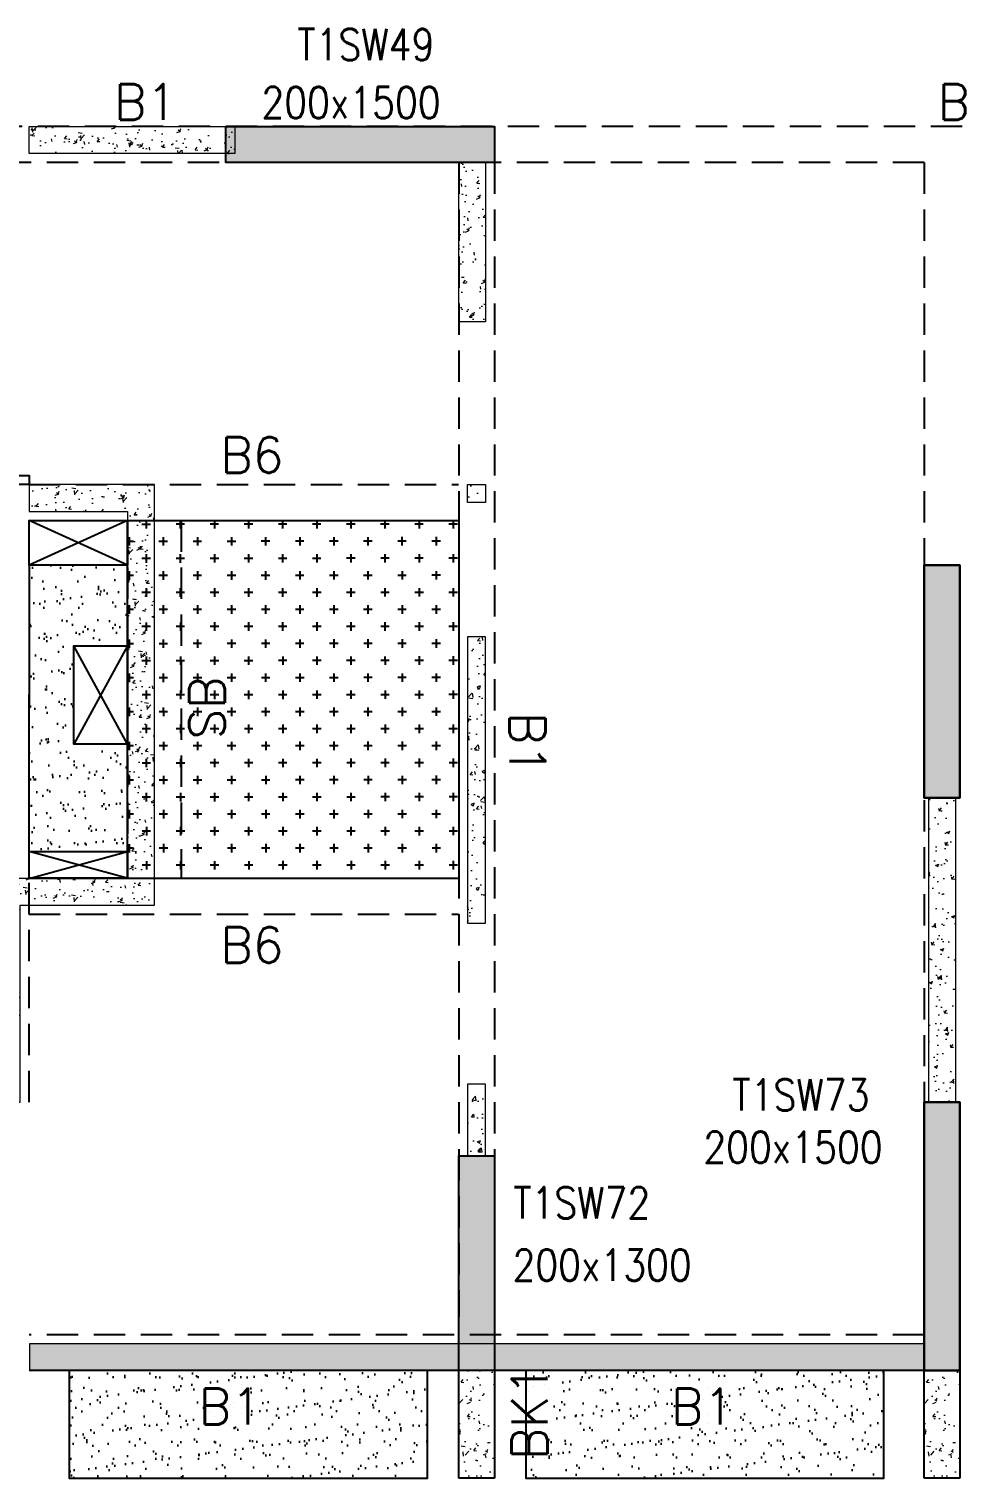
# Model space of a CAD drawing. Header units: millimetres. Extents: x 1078357 to 2594950, y -4969473 to -4636555.
# Drawn here: x 1609758 to 1614958, y -4668996 to -4660901 of the extents above; entities that cross this region are included whole.
import ezdxf

# ---------------------------------------------------------------- set-up
doc = ezdxf.new("R2010")
doc.units = ezdxf.units.MM
for name, pattern in [('CONTINOUS', [0]), ('HIDDEN', [0.375, 0.25, -0.125]), ('New Retail block$0$CONTINOUS', [0])]:
    doc.linetypes.add(name, pattern=pattern)
for name, color, linetype, lineweight in [('A-_ANOTDIMA_D-', 6, 'Continuous', 13), ('COL. NO.', 30, 'Continuous', 25), ('COL. SIZE', 7, 'Continuous', 25), ('HATCH', 8, 'Continuous', 30), ('S-NON STR RCC WALL', 8, 'Continuous', 0)]:
    doc.layers.add(name, color=color, linetype=linetype, lineweight=lineweight)
for name, color, linetype in [('B-200x325', 201, 'HIDDEN'), ('B-200x650', 241, 'HIDDEN'), ('B-300xSLAB THK.', 151, 'Continuous'), ('BK1-200x650', 241, 'HIDDEN'), ('DROP SLAB', 8, 'Continuous'), ('S-COLUMN_SHEAR WALL', 1, 'Continuous'), ('S-PROJECTION', 54, 'New Retail block$0$CONTINOUS'), ('SLAB FOLD', 8, 'Continuous')]:
    doc.layers.add(name, color=color, linetype=linetype)
doc.styles.add('ROMANS', font='romans.shx', dxfattribs={"width": 0.85})

# ---------------------------------------------------------------- blocks, each defined once
blk = doc.blocks.new('G$CD63B60BD')
at = {"layer": 'COL. NO.', "linetype": 'Continuous', "style": 'ROMANS', "width": 0.85}
for s, p in [('T1SW49', (27799.5, 7320.5, -320.4)), ('T1SW73', (30229.3, 1452.6, -320.4)), ('T1SW72', (29004.9, 849.9, -320.4))]:
    blk.add_text(s, height=175, dxfattribs=at).set_placement(p)
at = {"layer": 'COL. SIZE', "linetype": 'Continuous', "style": 'ROMANS', "width": 0.85}
for s, p in [('200x1500', (27598.3, 6997, -320.4)), ('200x1500', (30066.9, 1160.2, -320.4)), ('200x1300', (29000.9, 502.1, -320.4))]:
    blk.add_text(s, height=175, dxfattribs=at).set_placement(p)

msp = doc.modelspace()

# ---------------------------------------------------------------- hatches: boundary and pattern name
at = {"layer": 'DROP SLAB'}
h = msp.add_hatch(dxfattribs=at)
h.set_pattern_fill('CROSS', color=8, scale=15, angle=0.03079)
h.set_pattern_definition([(180.03079016, (-9361531.445, 42173344.6), (-95.19879988, -95.30117261), [47.625, -142.875]), (270.03079016, (-9361555.27, 42173368.4), (95.30117261, -95.19879988), [47.625, -142.875])])
h.paths.add_polyline_path([(1610308.3, -4663646.1), (1612158.3, -4663646), (1612158.3, -4665645.9), (1610308.3, -4665646)])
at = {"layer": 'HATCH'}
h = msp.add_hatch(dxfattribs=at)
h.set_pattern_fill('AR-SAND', color=8, scale=3, angle=180.02985)
h.set_pattern_definition([(37.47015413, (-4585434.78, 23611079.34), (-4.72361136, 146.8264517), [0, -115.824, 0, -129.54, 0, -123.825]), (7.4701541, (-4585434.78, 23611079.34), (134.9689868, 214.9772528), [0, -62.484, 0, -104.394, 0, -40.005]), (327.47015413, (-4585528.51, 23611079.39), (237.29790347, 0.3075449), [0, -38.1, 0, -137.16, 0, -179.07]), (317.4701541, (-4585528.5, 23611079.39), (229.1017424, 66.759465), [0, -19.05, 0, -89.916, 0, -102.87])])
h.paths.add_polyline_path([(1609758.4, -4665496), (1610308.4, -4665496), (1610308.4, -4664896), (1610008.5, -4664896), (1610008.5, -4664346), (1610308.4, -4664346.1), (1610308.4, -4663896), (1609758.5, -4663896)])
h = msp.add_hatch(dxfattribs=at)
h.set_pattern_fill('AR-SAND', color=8, scale=3, angle=179.97015)
h.set_pattern_definition([(37.47015413, (-3457749.46, 18703112.49), (-4.72361136, 146.8264517), [0, -115.824, 0, -129.54, 0, -123.825]), (7.4701541, (-3457749.46, 18703112.49), (134.9689868, 214.9772528), [0, -62.484, 0, -104.394, 0, -40.005]), (327.4701541, (-3457843.18, 18703112.54), (237.2979035, 0.3075449), [0, -38.1, 0, -137.16, 0, -179.07]), (317.4701541, (-3457843.18, 18703112.54), (229.1017424, 66.759465), [0, -19.05, 0, -89.916, 0, -102.87])])
h.paths.add_polyline_path([(1611983.5, -4668396.1), (1609983.5, -4668396.1), (1609983.5, -4668996.1), (1611983.5, -4668996.1)])
h = msp.add_hatch(dxfattribs=at)
h.set_pattern_fill('AR-SAND', color=8, scale=3, angle=179.97015)
h.set_pattern_definition([(37.47015413, (-3460299.46, 18703112.49), (-4.72361136, 146.8264517), [0, -115.824, 0, -129.54, 0, -123.825]), (7.4701541, (-3460299.46, 18703112.49), (134.9689868, 214.9772528), [0, -62.484, 0, -104.394, 0, -40.005]), (327.4701541, (-3460393.18, 18703112.54), (237.2979035, 0.3075449), [0, -38.1, 0, -137.16, 0, -179.07]), (317.4701541, (-3460393.18, 18703112.54), (229.1017424, 66.759465), [0, -19.05, 0, -89.916, 0, -102.87])])
h.paths.add_polyline_path([(1614533.5, -4668396.1), (1612533.5, -4668396.1), (1612533.5, -4668996.1), (1614533.5, -4668996.1)])
at = {"layer": 'S-COLUMN_SHEAR WALL', "lineweight": 25}
h = msp.add_hatch(color=1, dxfattribs=at)
h.dxf.hatch_style = 1
h.paths.add_polyline_path([(1610858.3, -4661446.1), (1612358.3, -4661446.1), (1612358.3, -4661646.1), (1610858.3, -4661646.1)])
at = {"layer": 'S-COLUMN_SHEAR WALL', "lineweight": 25, "extrusion": (-1.00316e-06, -1.91639e-11, 1)}
h = msp.add_hatch(color=1, dxfattribs=at)
h.dxf.hatch_style = 1
h.paths.add_polyline_path([(1614758.3, -4663896.1), (1614958.3, -4663896.1), (1614958.3, -4665196.1), (1614758.3, -4665196.1)])
at = {"layer": 'S-COLUMN_SHEAR WALL', "lineweight": 25, "extrusion": (1.00316e-06, -2.11765e-11, 1)}
h = msp.add_hatch(color=1, dxfattribs=at)
h.dxf.hatch_style = 1
h.paths.add_polyline_path([(1614958.3, -4663896.1), (1614758.3, -4663896.1), (1614758.3, -4665196.1), (1614958.3, -4665196.1)])
at = {"layer": 'S-COLUMN_SHEAR WALL', "lineweight": 25, "extrusion": (-1.00316e-06, -1.91639e-11, 1)}
h = msp.add_hatch(color=1, dxfattribs=at)
h.dxf.hatch_style = 1
h.paths.add_polyline_path([(1614758.3, -4668396.1), (1614958.3, -4668396.1), (1614958.3, -4666896.1), (1614758.3, -4666896.1)])
at = {"layer": 'S-COLUMN_SHEAR WALL', "lineweight": 25, "extrusion": (1.00316e-06, -2.11765e-11, 1)}
h = msp.add_hatch(color=1, dxfattribs=at)
h.dxf.hatch_style = 1
h.paths.add_polyline_path([(1614958.3, -4668396.1), (1614758.3, -4668396.1), (1614758.3, -4666896.1), (1614958.3, -4666896.1)])
at = {"layer": 'S-COLUMN_SHEAR WALL', "lineweight": 25}
h = msp.add_hatch(color=1, dxfattribs=at)
h.dxf.hatch_style = 1
h.paths.add_polyline_path([(1612358.3, -4667196.1), (1612358.3, -4668396.1), (1612158.3, -4668396.1), (1612158.3, -4667196.1)])
at = {"layer": 'S-NON STR RCC WALL'}
h = msp.add_hatch(dxfattribs=at)
h.set_pattern_fill('AR-CONC', color=256)
h.set_pattern_definition([(50, (-4755937.19, 23343877.28), (182.184669, -15.9390855), [19.05, -209.55]), (355, (-4755937.19, 23343877.28), (-35.2434214, 191.0568452), [15.24, -167.6405842]), (100.4514447, (-4755922, 23343875.95), (146.9412471, 175.1177519), [16.1900088, -178.0902446]), (46.1842, (-4755937.19, 23343928.08), (271.0790409, -42.042328), [28.575, -314.325]), (96.6355576, (-4755914.6, 23343924.58), (237.404134, 247.4261246), [24.2850231, -267.1356082]), (351.1841512, (-4755937.2, 23343928.08), (237.404134, 247.4261246), [22.859967, -251.459732]), (21, (-4755911.79, 23343915.38), (151.6143913, -102.2651982), [19.05, -209.55]), (326, (-4755911.79, 23343915.38), (61.8020283, 184.1879661), [15.24, -167.64]), (71.451445, (-4755899.15, 23343906.86), (213.4164193, 81.9227689), [16.1900088, -178.0899376]), (37.5, (-4755937.19, 23343877.28), (3.08860325, 84.55503887), [0, -165.608, 0, -170.18, 0, -168.275]), (7.5, (-4755937.19, 23343877.28), (66.8196625, 100.18057482), [0, -97.028, 0, -161.798, 0, -64.135]), (327.5, (-4755993.83, 23343877.28), (135.59059517, -5.728744), [0, -63.5, 0, -198.12, 0, -262.89]), (317.5, (-4756019.23, 23343877.28), (148.1291814, 25.42649103), [0, -82.55, 0, -131.572, 0, -186.69])])
h.paths.add_polyline_path([(1610908.5, -4661596.1), (1609758.5, -4661596.1), (1609758.5, -4661446.1), (1610908.5, -4661446.1)])
h = msp.add_hatch(dxfattribs=at)
h.set_pattern_fill('AR-CONC', color=256, angle=180)
h.set_pattern_definition([(50, (-5839376.65, 28024606.44), (182.184669, -15.93908554), [19.05, -209.55]), (355, (-5839376.65, 28024606.44), (-35.2434214, 191.0568452), [15.24, -167.6405842]), (100.4514447, (-5839361.47, 28024605.11), (146.9412471, 175.1177519), [16.1900088, -178.0902446]), (46.1842, (-5839376.65, 28024657.24), (271.0790409, -42.042328), [28.575, -314.325]), (96.6355576, (-5839354.06, 28024653.74), (237.404134, 247.4261246), [24.2850231, -267.1356082]), (351.1841512, (-5839376.65, 28024657.24), (237.404134, 247.4261246), [22.859967, -251.459732]), (21, (-5839351.25, 28024644.54), (151.6143913, -102.2651982), [19.05, -209.55]), (326, (-5839351.25, 28024644.54), (61.8020283, 184.1879661), [15.24, -167.64]), (71.451445, (-5839338.61, 28024636.02), (213.4164193, 81.9227689), [16.1900088, -178.0899376]), (37.5, (-5839376.65, 28024606.44), (3.08860325, 84.55503887), [0, -165.608, 0, -170.18, 0, -168.275]), (7.5, (-5839376.65, 28024606.44), (66.8196625, 100.18057482), [0, -97.028, 0, -161.798, 0, -64.135]), (327.5, (-5839433.29, 28024606.44), (135.59059517, -5.72874399), [0, -63.5, 0, -198.12, 0, -262.89]), (317.5, (-5839458.69, 28024606.44), (148.1291814, 25.42649103), [0, -82.55, 0, -131.572, 0, -186.69])])
h.paths.add_polyline_path([(1612158.5, -4661646.2), (1612308.5, -4661646.2), (1612308.5, -4662536.1), (1612158.5, -4662536.1)])
h = msp.add_hatch(dxfattribs=at)
h.set_pattern_fill('AR-CONC', color=256, angle=180)
h.set_pattern_definition([(50, (-4755937.19, 23343877.28), (182.184669, -15.9390855), [19.05, -209.55]), (355, (-4755937.19, 23343877.28), (-35.2434214, 191.0568452), [15.24, -167.6405842]), (100.4514447, (-4755922, 23343875.95), (146.9412471, 175.1177519), [16.1900088, -178.0902446]), (46.1842, (-4755937.19, 23343928.08), (271.0790409, -42.042328), [28.575, -314.325]), (96.6355576, (-4755914.6, 23343924.58), (237.404134, 247.4261246), [24.2850231, -267.1356082]), (351.1841512, (-4755937.2, 23343928.08), (237.404134, 247.4261246), [22.859967, -251.459732]), (21, (-4755911.79, 23343915.38), (151.6143913, -102.2651982), [19.05, -209.55]), (326, (-4755911.79, 23343915.38), (61.8020283, 184.1879661), [15.24, -167.64]), (71.451445, (-4755899.15, 23343906.86), (213.4164193, 81.9227689), [16.1900088, -178.0899376]), (37.5, (-4755937.19, 23343877.28), (3.08860325, 84.55503887), [0, -165.608, 0, -170.18, 0, -168.275]), (7.5, (-4755937.19, 23343877.28), (66.8196625, 100.18057482), [0, -97.028, 0, -161.798, 0, -64.135]), (327.5, (-4755993.83, 23343877.28), (135.59059517, -5.728744), [0, -63.5, 0, -198.12, 0, -262.89]), (317.5, (-4756019.23, 23343877.28), (148.1291814, 25.42649103), [0, -82.55, 0, -131.572, 0, -186.69])])
h.paths.add_polyline_path([(1610458.5, -4665796.2), (1610458.5, -4663446.2), (1609758.5, -4663446.2), (1609758.5, -4663596.2), (1610308.5, -4663596.2), (1610308.5, -4665646.2), (1609558.5, -4665646.2), (1609558.5, -4666896.1), (1609708.5, -4666896.1), (1609708.5, -4665796.2)])
h = msp.add_hatch(dxfattribs=at)
h.set_pattern_fill('AR-CONC', color=256, angle=180)
h.set_pattern_definition([(50, (2709483.05, -9345786.55), (182.184669, -15.9390855), [19.05, -209.55]), (355, (2709483.05, -9345786.55), (-35.2434214, 191.056845), [15.24, -167.640584]), (100.4514447, (2709498.23, -9345787.88), (146.941247, 175.117752), [16.190009, -178.0902446]), (46.1842, (2709483.05, -9345735.75), (271.079041, -42.042328), [28.575, -314.325]), (96.6355576, (2709505.64, -9345739.25), (237.404134, 247.426125), [24.285023, -267.135608]), (351.184151, (2709483.05, -9345735.75), (237.404134, 247.426125), [22.859967, -251.459732]), (21, (2709508.45, -9345748.45), (151.6143913, -102.265198), [19.05, -209.55]), (326, (2709508.45, -9345748.45), (61.802028, 184.187966), [15.24, -167.64]), (71.451445, (2709521.08, -9345756.97), (213.416419, 81.922769), [16.190009, -178.0899376]), (37.5, (2709483.05, -9345786.55), (3.08860325, 84.5550389), [0, -165.608, 0, -170.18, 0, -168.275]), (7.5, (2709483.05, -9345786.55), (66.8196625, 100.1805748), [0, -97.028, 0, -161.798, 0, -64.135]), (327.5, (2709426.41, -9345786.55), (135.5905952, -5.728744), [0, -63.5, 0, -198.12, 0, -262.89]), (317.5, (2709401.01, -9345786.55), (148.1291814, 25.426491), [0, -82.55, 0, -131.572, 0, -186.69])])
h.paths.add_polyline_path([(1612208.5, -4663446), (1612308.5, -4663446), (1612308.5, -4663546), (1612208.5, -4663546)])
h = msp.add_hatch(dxfattribs=at)
h.set_pattern_fill('AR-CONC', color=256, angle=180)
h.set_pattern_definition([(50, (2709496.26, -9344421.88), (182.184669, -15.9390855), [19.05, -209.55]), (355, (2709496.26, -9344421.88), (-35.2434214, 191.056845), [15.24, -167.640584]), (100.4514447, (2709511.45, -9344423.21), (146.941247, 175.117752), [16.190009, -178.0902446]), (46.1842, (2709496.26, -9344371.08), (271.079041, -42.042328), [28.575, -314.325]), (96.6355576, (2709518.85, -9344374.6), (237.404134, 247.426125), [24.285023, -267.135608]), (351.184151, (2709496.26, -9344371.08), (237.404134, 247.426125), [22.859967, -251.459732]), (21, (2709521.66, -9344383.78), (151.6143913, -102.265198), [19.05, -209.55]), (326, (2709521.66, -9344383.78), (61.802028, 184.187966), [15.24, -167.64]), (71.451445, (2709534.3, -9344392.3), (213.416419, 81.922769), [16.190009, -178.0899376]), (37.5, (2709496.264, -9344421.884), (3.08860325, 84.5550389), [0, -165.608, 0, -170.18, 0, -168.275]), (7.5, (2709496.26, -9344421.88), (66.8196625, 100.1805748), [0, -97.028, 0, -161.798, 0, -64.135]), (327.5, (2709439.62, -9344421.884), (135.5905952, -5.728744), [0, -63.5, 0, -198.12, 0, -262.89]), (317.5, (2709414.22, -9344421.88), (148.1291814, 25.426491), [0, -82.55, 0, -131.572, 0, -186.69])])
h.paths.add_polyline_path([(1612208.5, -4665896), (1612308.5, -4665896), (1612308.5, -4664296), (1612208.5, -4664296)])
at = {"layer": 'S-NON STR RCC WALL', "ltscale": 700}
h = msp.add_hatch(dxfattribs=at)
h.set_pattern_fill('AR-CONC', color=256)
h.set_pattern_definition([(50, (481667.2, 15349.83), (182.184669, -15.9390855), [19.05, -209.55]), (355, (481667.2, 15349.83), (-35.2434214, 191.056845), [15.24, -167.640584]), (100.4514447, (481682.38, 15348.5), (146.941247, 175.117752), [16.190009, -178.0902446]), (46.1842, (481667.2, 15400.63), (271.079041, -42.042328), [28.575, -314.325]), (96.6355576, (481689.78, 15397.13), (237.404134, 247.426125), [24.285023, -267.135608]), (351.184151, (481667.2, 15400.63), (237.404134, 247.426125), [22.859967, -251.459732]), (21, (481692.6, 15387.93), (151.6143913, -102.265198), [19.05, -209.55]), (326, (481692.6, 15387.93), (61.802028, 184.187966), [15.24, -167.64]), (71.451445, (481705.23, 15379.41), (213.416419, 81.922769), [16.190009, -178.0899376]), (37.5, (481667.195, 15349.83), (3.08860325, 84.5550389), [0, -165.608, 0, -170.18, 0, -168.275]), (7.5, (481667.195, 15349.83), (66.8196625, 100.1805748), [0, -97.028, 0, -161.798, 0, -64.135]), (327.5, (481610.55, 15349.83), (135.5905952, -5.728744), [0, -63.5, 0, -198.12, 0, -262.89]), (317.5, (481585.15, 15349.83), (148.1291814, 25.426491), [0, -82.55, 0, -131.572, 0, -186.69])])
h.paths.add_polyline_path([(1614783.5, -4665196.1), (1614933.5, -4665196.1), (1614933.5, -4666896.1), (1614783.5, -4666896.1)])
at = {"layer": 'S-NON STR RCC WALL'}
h = msp.add_hatch(dxfattribs=at)
h.set_pattern_fill('AR-CONC', color=256, angle=180)
h.set_pattern_definition([(50, (1612271.55, -4660402.7), (182.1847, -15.939), [19.05, -209.55]), (355, (1612271.55, -4660402.7), (-35.2434, 191.057), [15.24, -167.6406]), (100.4514, (1612286.73, -4660404.03), (146.9412, 175.1178), [16.19, -178.09]), (46.1842, (1612271.55, -4660351.9), (271.079, -42.042), [28.575, -314.325]), (96.6356, (1612294.14, -4660355.4), (237.404, 247.426), [24.285, -267.136]), (351.184, (1612271.55, -4660351.9), (237.404, 247.426), [22.86, -251.46]), (21, (1612296.95, -4660364.6), (151.6144, -102.2652), [19.05, -209.55]), (326, (1612296.95, -4660364.6), (61.802, 184.188), [15.24, -167.64]), (71.4514, (1612309.58, -4660373.12), (213.4164, 81.9228), [16.19, -178.09]), (37.5, (1612271.55, -4660402.7), (3.0886, 84.55504), [0, -165.608, 0, -170.18, 0, -168.275]), (7.5, (1612271.55, -4660402.7), (66.8197, 100.1806), [0, -97.028, 0, -161.798, 0, -64.135]), (327.5, (1612214.91, -4660402.7), (135.5906, -5.72874), [0, -63.5, 0, -198.12, 0, -262.89]), (317.5, (1612189.51, -4660402.7), (148.1292, 25.4265), [0, -82.55, 0, -131.572, 0, -186.69])])
h.paths.add_polyline_path([(1612208.5, -4667196.4), (1612308.5, -4667196.4), (1612308.5, -4666796), (1612208.5, -4666796)])
h = msp.add_hatch(dxfattribs=at)
h.set_pattern_fill('AR-CONC', color=256, angle=180)
h.set_pattern_definition([(50, (-5853161.9, 28027896.47), (182.184669, -15.93908554), [19.05, -209.55]), (355, (-5853161.9, 28027896.47), (-35.2434214, 191.0568452), [15.24, -167.6405842]), (100.4514447, (-5853146.72, 28027895.14), (146.9412471, 175.1177519), [16.1900088, -178.0902446]), (46.1842, (-5853161.9, 28027947.27), (271.0790409, -42.042328), [28.575, -314.325]), (96.6355576, (-5853139.31, 28027943.77), (237.404134, 247.4261246), [24.2850231, -267.1356082]), (351.1841512, (-5853161.9, 28027947.27), (237.404134, 247.4261246), [22.859967, -251.459732]), (21, (-5853136.5, 28027934.57), (151.6143913, -102.2651982), [19.05, -209.55]), (326, (-5853136.5, 28027934.57), (61.8020283, 184.1879661), [15.24, -167.64]), (71.451445, (-5853123.87, 28027926.05), (213.4164193, 81.9227689), [16.1900088, -178.0899376]), (37.5, (-5853161.9, 28027896.47), (3.08860325, 84.55503887), [0, -165.608, 0, -170.18, 0, -168.275]), (7.5, (-5853161.9, 28027896.47), (66.8196625, 100.18057482), [0, -97.028, 0, -161.798, 0, -64.135]), (327.5, (-5853218.545, 28027896.47), (135.59059517, -5.72874399), [0, -63.5, 0, -198.12, 0, -262.89]), (317.5, (-5853243.95, 28027896.47), (148.1291814, 25.42649103), [0, -82.55, 0, -131.572, 0, -186.69])])
h.paths.add_polyline_path([(1609761.5, -4668396.2), (1614758.5, -4668396.2), (1614758.5, -4668246.2), (1609761.5, -4668246.2)])
h = msp.add_hatch(dxfattribs=at)
h.set_pattern_fill('AR-CONC', color=256, angle=180)
h.set_pattern_definition([(50, (-8018013.99, 37570711.2), (182.184669, -15.93908554), [19.05, -209.55]), (355, (-8018013.99, 37570711.2), (-35.2434214, 191.0568452), [15.24, -167.6405842]), (100.4514447, (-8017998.8, 37570709.88), (146.9412471, 175.1177519), [16.1900088, -178.0902446]), (46.1842, (-8018013.99, 37570762), (271.0790409, -42.0423279), [28.575, -314.325]), (96.6355576, (-8017991.4, 37570758.5), (237.404134, 247.4261246), [24.2850231, -267.1356082]), (351.1841512, (-8018014, 37570762), (237.404134, 247.4261246), [22.859967, -251.459732]), (21, (-8017988.59, 37570749.3), (151.61439127, -102.2651982), [19.05, -209.55]), (326, (-8017988.59, 37570749.3), (61.80202835, 184.1879661), [15.24, -167.64]), (71.451445, (-8017975.95, 37570740.79), (213.4164193, 81.9227689), [16.1900088, -178.0899376]), (37.5, (-8018013.99, 37570711.21), (3.08860325, 84.55503887), [0, -165.608, 0, -170.18, 0, -168.275]), (7.5, (-8018013.99, 37570711.21), (66.81966251, 100.18057482), [0, -97.028, 0, -161.798, 0, -64.135]), (327.5, (-8018070.63, 37570711.21), (135.59059517, -5.72874399), [0, -63.5, 0, -198.12, 0, -262.89]), (317.5, (-8018096.03, 37570711.21), (148.1291814, 25.42649103), [0, -82.55, 0, -131.572, 0, -186.69])])
h.paths.add_polyline_path([(1612358.2, -4668396.1), (1612158.3, -4668396.1), (1612158.3, -4668996.1), (1612358.2, -4668996.1), (1612358.3, -4668996.1), (1612358.3, -4668396.2)], is_closed=False)
h = msp.add_hatch(dxfattribs=at)
h.set_pattern_fill('AR-CONC', color=256, angle=180)
h.set_pattern_definition([(50, (-8015413.97, 37570711.2), (182.184669, -15.93908554), [19.05, -209.55]), (355, (-8015413.97, 37570711.2), (-35.2434214, 191.0568452), [15.24, -167.6405842]), (100.4514447, (-8015398.78, 37570709.88), (146.9412471, 175.1177519), [16.1900088, -178.0902446]), (46.1842, (-8015413.97, 37570762), (271.0790409, -42.0423279), [28.575, -314.325]), (96.6355576, (-8015391.38, 37570758.5), (237.404134, 247.4261246), [24.2850231, -267.1356082]), (351.1841512, (-8015413.97, 37570762), (237.404134, 247.4261246), [22.859967, -251.459732]), (21, (-8015388.57, 37570749.3), (151.61439127, -102.2651982), [19.05, -209.55]), (326, (-8015388.57, 37570749.3), (61.80202835, 184.1879661), [15.24, -167.64]), (71.451445, (-8015375.93, 37570740.79), (213.4164193, 81.9227689), [16.1900088, -178.0899376]), (37.5, (-8015413.966, 37570711.21), (3.08860325, 84.55503887), [0, -165.608, 0, -170.18, 0, -168.275]), (7.5, (-8015413.97, 37570711.21), (66.81966251, 100.18057482), [0, -97.028, 0, -161.798, 0, -64.135]), (327.5, (-8015470.61, 37570711.21), (135.59059517, -5.72874399), [0, -63.5, 0, -198.12, 0, -262.89]), (317.5, (-8015496.01, 37570711.21), (148.1291814, 25.42649103), [0, -82.55, 0, -131.572, 0, -186.69])])
h.paths.add_polyline_path([(1614958.3, -4668396.1), (1614758.3, -4668396.1), (1614758.3, -4668996.1), (1614958.3, -4668996.1), (1614958.3, -4668996.1), (1614958.3, -4668396.2)], is_closed=False)

# ---------------------------------------------------------------- linework, layer by layer
at = {"layer": 'B-200x325', "ltscale": 700}
for p, q in [((1609758.4, -4663446.1, 0), (1612158.2, -4663446.1, 0)), ((1609758.2, -4665845.9, 0), (1612158.2, -4665845.8, 0))]:
    msp.add_line(p, q, dxfattribs=at)
at = {"layer": 'B-200x325', "linetype": 'Continuous', "ltscale": 700}
for p, q in [((1609758.4, -4663646.1, 0), (1612158.2, -4663646.1, 0)), ((1609758.2, -4665645.9, 0), (1612158.2, -4665645.8, 0))]:
    msp.add_line(p, q, dxfattribs=at)
at = {"layer": 'B-200x650', "linetype": 'HIDDEN', "ltscale": 700}
for p, q in [((1619958.5, -4661446.2, 0), (1609101.9, -4661446.2, 0)), ((1614758.5, -4661646.2, 0), (1609101.9, -4661646.2, 0)), ((1612158.5, -4661646.2, 0), (1612158.5, -4668096.1, 0)), ((1612358.5, -4661646.2, 0), (1612358.5, -4668096.1, 0)), ((1614758.5, -4661646.2, 0), (1614758.5, -4663896.1, 0)), ((1614758.5, -4663896.1, 0), (1614758.5, -4666896.1, 0)), ((1609758.5, -4666896.1, 0), (1609758.5, -4664596.1, 0)), ((1614758.5, -4668196.1, 0), (1609758.5, -4668196.1, 0))]:
    msp.add_line(p, q, dxfattribs=at)
at = {"layer": 'B-200x650', "linetype": 'CONTINOUS', "ltscale": 700}
for p, q in [((1614758.5, -4668396.1, 0), (1609758.5, -4668396.1, 0)), ((1612158.3, -4668996.1, 0), (1612158.3, -4668396.1, 0)), ((1612358.3, -4668396.1, 0), (1612358.3, -4668996.1, 0)), ((1614758.3, -4668996.1, 0), (1614758.3, -4668396.1, 0)), ((1614958.3, -4668396.1, 0), (1614958.3, -4668996.1, 0)), ((1612358.3, -4668996.1, 0), (1612158.3, -4668996.1, 0)), ((1614958.3, -4668996.1, 0), (1614758.3, -4668996.1, 0))]:
    msp.add_line(p, q, dxfattribs=at)
at = {"layer": 'B-300xSLAB THK.', "linetype": 'HIDDEN', "ltscale": 700}
for p, q in [((1610308.3, -4663646.3, 0), (1610308.3, -4665646.1, 0)), ((1610608.3, -4663646.3, 0), (1610608.3, -4665646.1, 0))]:
    msp.add_line(p, q, dxfattribs=at)
at = {"layer": 'BK1-200x650', "linetype": 'Continuous', "ltscale": 700, "elevation": 0}
msp.add_lwpolyline([(1609758.6, -4663446.2), (1609558.5, -4663446.2), (1609558.5, -4663396), (1609758.6, -4663396)], close=True, dxfattribs=at)
at = {"layer": 'DROP SLAB', "color": 3, "linetype": 'CONTINOUS', "ltscale": 500}
for p, q in [((1610308.5, -4663646, 0), (1609758.5, -4663896, 0)), ((1610308.5, -4663896, 0), (1609758.6, -4663646, 0)), ((1610308.5, -4664896, 0), (1610008.5, -4664346, 0)), ((1610308.5, -4664346, 0), (1610008.5, -4664896, 0)), ((1610307.6, -4665645.8, 0), (1609758.5, -4665496, 0)), ((1609758.5, -4665646, 0), (1610308.5, -4665496, 0))]:
    msp.add_line(p, q, dxfattribs=at)
at = {"layer": 'DROP SLAB', "color": 3, "linetype": 'CONTINOUS', "ltscale": 500, "elevation": 0}
for points in [[(1610308.5, -4663896), (1609758.6, -4663896), (1609758.6, -4663646), (1610308.5, -4663646)], [(1610308.3, -4663646.1), (1612158.3, -4663646), (1612158.3, -4665645.9), (1610308.3, -4665646)], [(1610308.5, -4664896), (1610008.5, -4664896), (1610008.5, -4664346), (1610308.5, -4664346)], [(1610308.5, -4665645.8), (1609758.5, -4665645.8), (1609758.5, -4665496), (1610308.5, -4665496)]]:
    msp.add_lwpolyline(points, close=True, dxfattribs=at)
at = {"layer": 'S-COLUMN_SHEAR WALL', "color": 1, "lineweight": 25, "elevation": 0}
for points in [[(1610858.3, -4661446.1), (1612358.3, -4661446.1), (1612358.3, -4661646.1), (1610858.3, -4661646.1)], [(1612158.3, -4667196.3), (1612358.3, -4667196.3), (1612358.3, -4668396.1), (1612158.3, -4668396.1)]]:
    msp.add_lwpolyline(points, close=True, dxfattribs=at)
at = {"layer": 'S-COLUMN_SHEAR WALL', "color": 1, "lineweight": 25, "extrusion": (-1.00316e-06, -1.91639e-11, 1), "elevation": -1.6}
for points in [[(1614758.3, -4663896.1), (1614958.3, -4663896.1), (1614958.3, -4665196.1), (1614758.3, -4665196.1)], [(1614758.3, -4668396.1), (1614958.3, -4668396.1), (1614958.3, -4666896.1), (1614758.3, -4666896.1)]]:
    msp.add_lwpolyline(points, close=True, dxfattribs=at)
at = {"layer": 'S-COLUMN_SHEAR WALL', "color": 1, "lineweight": 25, "extrusion": (1.00316e-06, -2.11765e-11, 1), "elevation": 1.6}
for points in [[(1614958.3, -4663896.1), (1614758.3, -4663896.1), (1614758.3, -4665196.1), (1614958.3, -4665196.1)], [(1614958.3, -4668396.1), (1614758.3, -4668396.1), (1614758.3, -4666896.1), (1614958.3, -4666896.1)]]:
    msp.add_lwpolyline(points, close=True, dxfattribs=at)
at = {"layer": 'S-NON STR RCC WALL', "ltscale": 700, "elevation": 0}
for points in [[(1610908.5, -4661596.1), (1609758.5, -4661596.1), (1609758.5, -4661446.1), (1610908.5, -4661446.1)], [(1612158.5, -4661646.2), (1612308.5, -4661646.2), (1612308.5, -4662536.1), (1612158.5, -4662536.1)], [(1612208.5, -4663446), (1612308.5, -4663446), (1612308.5, -4663546), (1612208.5, -4663546)], [(1612208.5, -4665896), (1612308.5, -4665896), (1612308.5, -4664296), (1612208.5, -4664296)], [(1614783.5, -4665196.1), (1614933.5, -4665196.1), (1614933.5, -4666896.1), (1614783.5, -4666896.1)]]:
    msp.add_lwpolyline(points, close=True, dxfattribs=at)
at = {"layer": 'S-NON STR RCC WALL', "elevation": 0}
for points in [[(1610458.5, -4665796.2), (1610458.5, -4663446.2), (1609758.5, -4663446.2), (1609758.5, -4663596.2), (1610308.5, -4663596.2), (1610308.5, -4665646.2), (1609558.5, -4665646.2), (1609558.5, -4666896.1), (1609708.5, -4666896.1), (1609708.5, -4665796.2)], [(1612208.5, -4667196.4), (1612308.5, -4667196.4), (1612308.5, -4666796), (1612208.5, -4666796)], [(1609761.5, -4668396.2), (1614758.5, -4668396.2), (1614758.5, -4668246.2), (1609761.5, -4668246.2)]]:
    msp.add_lwpolyline(points, close=True, dxfattribs=at)
at = {"layer": 'S-PROJECTION', "elevation": 0}
for points in [[(1611983.5, -4668396.1), (1609983.5, -4668396.1), (1609983.5, -4668996.1), (1611983.5, -4668996.1)], [(1614533.5, -4668396.1), (1612533.5, -4668396.1), (1612533.5, -4668996.1), (1614533.5, -4668996.1)]]:
    msp.add_lwpolyline(points, close=True, dxfattribs=at)
at = {"layer": 'SLAB FOLD', "color": 8, "ltscale": 1000, "elevation": 0}
msp.add_lwpolyline([(1609758.4, -4665496), (1610308.4, -4665496), (1610308.4, -4664896), (1610008.5, -4664896), (1610008.5, -4664346), (1610308.4, -4664346.1), (1610308.4, -4663896), (1609758.5, -4663896), (1609758.4, -4665496)], dxfattribs=at)

# ---------------------------------------------------------------- block references
at = {"layer": 'A-_ANOTDIMA_D-', "color": 2, "ltscale": 700}
msp.add_blockref('G$CD63B60BD', (1583458.3, -4668396.1, 0), dxfattribs=at)

# ---------------------------------------------------------------- texts
at = {"layer": 'B-200x325', "linetype": 'Continuous', "ltscale": 700, "style": 'ROMANS'}
for p in [(1610827.8, -4663380.8, -2.7), (1610827.8, -4666118, -2.7)]:
    msp.add_text('B6', height=200, rotation=0.00134, dxfattribs=at).set_placement(p)
at = {"layer": 'B-200x650', "linetype": 'HIDDEN', "ltscale": 500, "style": 'ROMANS'}
for rotation, p in [(0.00094, (1610234, -4661408.9, -2.7)), (0.00094, (1614833, -4661408.9, -2.7)), (269.99906, (1612442.4, -4664717.4, -2.7)), (0.00094, (1610706.6, -4668696.4, -2.7)), (0.00094, (1613344.3, -4668696.4, -2.7))]:
    msp.add_text('B1', height=200, rotation=rotation, dxfattribs=at).set_placement(p)
at = {"layer": 'B-200x650', "linetype": 'CONTINOUS', "ltscale": 700, "style": 'ROMANS'}
msp.add_text('BK1', height=200, rotation=90, dxfattribs=at).set_placement((1612654, -4668895.8, 50))
at = {"layer": 'B-300xSLAB THK.', "linetype": 'Continuous', "ltscale": 700, "style": 'ROMANS'}
msp.add_text('SB', height=200, rotation=90.00094, dxfattribs=at).set_placement((1610853, -4664870.4, -2.7))

doc.saveas('drawing.dxf')
